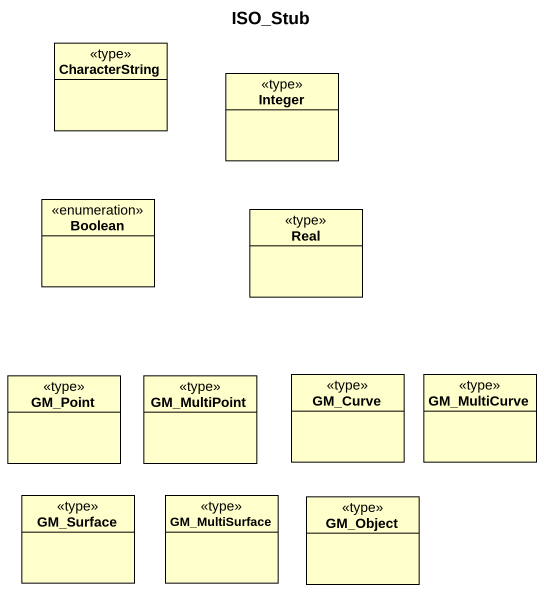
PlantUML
@startuml
title ISO_Stub
hide circle
hide empty members
class CharacterString <<type>>
class Integer <<type>>
enum Boolean
class Real <<type>>
class GM_Point <<type>>
class GM_MultiPoint <<type>>
class GM_Curve <<type>>
class GM_MultiCurve <<type>>
class GM_Surface <<type>>
class GM_MultiSurface <<type>>
class GM_Object <<type>>
@enduml
